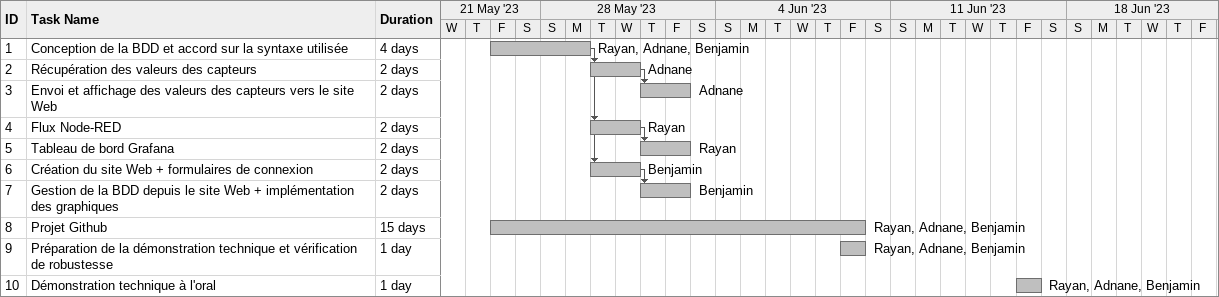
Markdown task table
| ID | Task | Duration | Start | Finish | Predecessors | Resources |
|---|---|---|---|---|---|---|
| 1 | Conception de la BDD et accord sur la syntaxe utilisée | 4d | 2023-05-26 | 2023-05-29 |  | Rayan, Adnane, Benjamin |
| 2 | Récupération des valeurs des capteurs | 2d | 2023-05-30 | 2023-05-31 | 1 | Adnane |
| 3 | Envoi et affichage des valeurs des capteurs vers le site Web | 2d | 2023-06-01 | 2023-06-02 | 2 | Adnane |
| 4 | Flux Node-RED | 2d | 2023-05-30 | 2023-05-31 | 1 | Rayan |
| 5 | Tableau de bord Grafana | 2d | 2023-06-01 | 2023-06-02 | 4 | Rayan |
| 6 | Création du site Web + formulaires de connexion | 2d | 2023-05-30 | 2023-05-31 | 1 | Benjamin |
| 7 | Gestion de la BDD depuis le site Web + implémentation des graphiques | 2d | 2023-06-01 | 2023-06-02 | 6 | Benjamin |
| 8 | Projet Github | 15d | 2023-05-26 | 2023-06-09 |  | Rayan, Adnane, Benjamin |
| 9 | Préparation de la démonstration technique et vérification de robustesse | 1d | 2023-06-09 | 2023-06-09 |  | Rayan, Adnane, Benjamin |
| 10 | Démonstration technique à l'oral | 1d | 2023-06-16 | 2023-06-16 |  | Rayan, Adnane, Benjamin |
